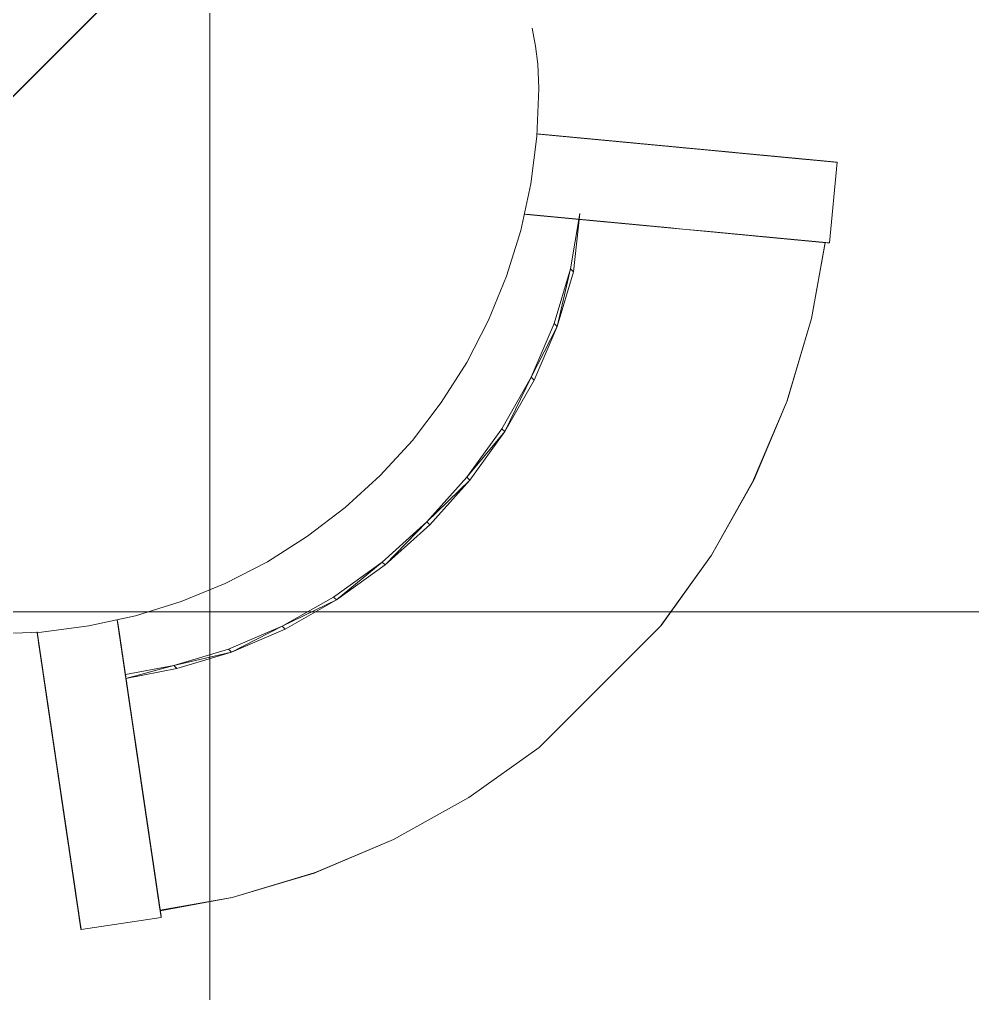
# Model space of a CAD drawing. Extents: x -566 to 72611, y -487 to 32334.
# Drawn here: x 90.39 to 103.63, y 24.84 to 38.37 of the extents above; entities that cross this region are included whole.
import ezdxf

# ---------------------------------------------------------------- set-up
doc = ezdxf.new("R2010")
doc.units = 0
doc.header["$LTSCALE"] = 0.5
doc.header["$MEASUREMENT"] = 0
doc.layers.add('floor', color=7, linetype='CONTINUOUS', lineweight=5, true_color=0xcfcfcf)
doc.layers.add('layout', color=7, linetype='CONTINUOUS', lineweight=5, true_color=0xcfcfcf)

msp = doc.modelspace()

# ---------------------------------------------------------------- hatches: boundary and pattern name
at = {"layer": 'floor'}
h = msp.add_hatch(dxfattribs=at)
h.set_pattern_fill('ANSI37', color=256, scale=100, angle=45)
h.set_pattern_definition([(90, (243.028, 267.632), (-12.5, 9e-16), []), (180, (243.028, 267.632), (-9e-16, -12.5), [])])
h.paths.add_polyline_path([(253.46925, 349.5), (154.11744, 349.5), (154.11744, 348.5), (101.14781, 348.5), (101.14781, 349.5), (0, 349.5), (0, 344.5), (36, 344.5, -0.33835703), (0, 308.66941), (0, 308.5), (0, 173.75), (253.46925, 173.75)])
h.paths.add_polyline_path([(36, 344.5), (0, 344.5), (0, 308.66941, 0.33835703)], flags=17)
h.paths.add_polyline_path([(253.46925, 173.75), (0, 173.75), (0, 173.74997), (0, 169.75), (253.46925, 169.75)])
h.paths.add_polyline_path([(253.46925, 169.75), (0, 169.75), (0, 149.21137), (36, 149.21137, -0.33835703), (0, 113.38078), (0, 113.21137), (0, 29.94998), (0, -5), (253.46925, -5)])
h.paths.add_polyline_path([(36, 149.21137), (0, 149.21137), (0, 113.38078, 0.33835703)], flags=17)
h.paths.add_polyline_path([(575.25, 169.75), (510, 169.75), (474.75, 169.75), (327.5, 169.75), (285.46925, 169.75), (285.46925, 165.75), (253.46925, 165.75), (253.46925, -5), (263.99725, -5), (263.99725, 95.99051), (287, 95.99051), (287, 97.5), (292, 97.5), (292, -5), (341.25, -5), (341.25, 13.02988), (341.25012, 15.02988), (346.24839, 15.02988, 0.36108524), (374.08728, 41.24999), (346.25012, 41.24999), (346.25012, 42.99999), (341.25, 42.99999), (341.25, 44.99999), (341.25, 97.5), (357.75, 97.5), (405.75, 97.5), (575.25, 97.5)])

# ---------------------------------------------------------------- linework, layer by layer
at = {"layer": 'layout'}
for points in [[(79.79536, 26.80007, -0.01238), (100.60091, 47.60817), (79.79417, 26.80143)], [(100.60091, 47.60817), (79.79536, 26.80007, -0.01238), (100.60219, 47.60689, -0.01238)], [(97.55768, 38.00271, -9.66339), (97.51299, 38.25012, -10.79021), (97.51299, 38.25012, -9.66339)], [(97.51299, 38.25012, -10.79021), (97.55768, 38.00271, -9.66339), (97.55768, 38.00271, -10.79021)], [(97.59079, 37.75373, -9.66339), (97.55768, 38.00271, -10.79021), (97.55768, 38.00271, -9.66339)], [(97.55768, 38.00271, -10.79021), (97.59079, 37.75373, -9.66339), (97.59079, 37.75373, -10.79021)], [(97.60663, 37.41308, -9.66339), (97.59079, 37.75373, -10.79021), (97.59079, 37.75373, -9.66339)], [(97.59079, 37.75373, -10.79021), (97.60663, 37.41308, -9.66339), (97.60663, 37.41308, -10.79021)], [(97.60663, 37.41308, -9.66339), (97.57998, 36.74769, -10.79021), (97.60663, 37.41308, -10.79021)], [(97.57998, 36.74769, -10.79021), (97.60663, 37.41308, -9.66339), (97.57998, 36.74769, -9.66339)], [(97.57998, 36.74769, -9.66339), (97.4958, 36.08829, -10.79021), (97.57998, 36.74769, -10.79021)], [(97.4958, 36.08829, -10.79021), (97.57998, 36.74769, -9.66339), (97.4958, 36.08829, -9.66339)], [(98.75518, 36.67216, -17.26921), (97.65902, 36.77581, -17.39893), (97.5882, 36.7825, -16.83677)], [(98.75518, 36.67216, -17.26921), (97.5882, 36.7825, -16.83677), (98.68597, 36.67874, -16.72005)], [(98.69495, 36.67788, -10.16241), (97.60194, 36.78122, -10.00816), (99.37379, 36.6137, -6.5463)], [(99.37379, 36.6137, -6.5463), (97.60194, 36.78122, -10.00816), (98.28941, 36.71618, -6.34628)], [(98.83168, 36.66493, -17.81751), (97.73729, 36.76845, -17.96023), (97.65902, 36.77581, -17.39893)], [(98.83168, 36.66493, -17.81751), (97.65902, 36.77581, -17.39893), (98.75518, 36.67216, -17.26921)], [(98.91545, 36.65703, -18.36487), (97.82307, 36.76031, -18.52055), (97.73729, 36.76845, -17.96023)], [(98.91545, 36.65703, -18.36487), (97.73729, 36.76845, -17.96023), (98.83168, 36.66493, -17.81751)], [(99.00647, 36.64845, -18.91119), (97.91629, 36.75151, -19.0798), (97.82307, 36.76031, -18.52055)], [(99.00647, 36.64845, -18.91119), (97.82307, 36.76031, -18.52055), (98.91545, 36.65703, -18.36487)], [(99.10485, 36.6391, -19.45638), (98.01691, 36.74199, -19.63791), (97.91629, 36.75151, -19.0798)], [(99.10485, 36.6391, -19.45638), (97.91629, 36.75151, -19.0798), (99.00647, 36.64845, -18.91119)], [(99.21037, 36.62913, -20.00036), (98.12496, 36.73179, -20.19477), (98.01691, 36.74199, -19.63791)], [(99.21037, 36.62913, -20.00036), (98.01691, 36.74199, -19.63791), (99.10485, 36.6391, -19.45638)], [(99.32351, 36.61849, -20.54501), (98.24006, 36.72087, -20.7485), (98.12496, 36.73179, -20.19477)], [(99.32351, 36.61849, -20.54501), (98.12496, 36.73179, -20.19477), (99.21037, 36.62913, -20.00036)], [(99.43581, 36.60788, -21.07089), (98.35268, 36.71023, -21.27591), (98.24006, 36.72087, -20.7485)], [(99.43581, 36.60788, -21.07089), (98.24006, 36.72087, -20.7485), (99.32351, 36.61849, -20.54501)], [(99.37379, 36.6137, -6.5463), (98.28941, 36.71618, -6.34628), (100.07617, 36.54735, -3.44113)], [(100.07617, 36.54735, -3.44113), (98.28941, 36.71618, -6.34628), (98.99587, 36.64942, -3.22326)], [(99.54731, 36.59733, -21.59896), (98.46371, 36.69972, -21.80174), (98.35268, 36.71023, -21.27591)], [(99.54731, 36.59733, -21.59896), (98.35268, 36.71023, -21.27591), (99.43581, 36.60788, -21.07089)], [(99.65755, 36.5869, -22.12726), (98.57348, 36.68934, -22.3278), (98.46371, 36.69972, -21.80174)], [(99.65755, 36.5869, -22.12726), (98.46371, 36.69972, -21.80174), (99.54731, 36.59733, -21.59896)], [(99.76666, 36.57654, -22.65578), (98.68202, 36.67911, -22.85408), (98.57348, 36.68934, -22.3278)], [(99.76666, 36.57654, -22.65578), (98.57348, 36.68934, -22.3278), (99.65755, 36.5869, -22.12726)], [(99.8744, 36.56638, -23.18453), (98.7894, 36.66893, -23.38058), (98.68202, 36.67911, -22.85408)], [(99.8744, 36.56638, -23.18453), (98.68202, 36.67911, -22.85408), (99.76666, 36.57654, -22.65578)], [(99.98103, 36.5563, -23.7135), (98.89555, 36.65889, -23.90731), (98.7894, 36.66893, -23.38058)], [(99.98103, 36.5563, -23.7135), (98.7894, 36.66893, -23.38058), (99.8744, 36.56638, -23.18453)], [(100.08638, 36.54633, -24.24269), (99.00045, 36.64899, -24.43426), (98.89555, 36.65889, -23.90731)], [(100.08638, 36.54633, -24.24269), (98.89555, 36.65889, -23.90731), (99.98103, 36.5563, -23.7135)], [(100.07617, 36.54735, -3.44113), (98.99587, 36.64942, -3.22326), (100.31667, 36.52458, -2.37809)], [(100.31667, 36.52458, -2.37809), (98.99587, 36.64942, -3.22326), (99.23654, 36.62665, -2.1594)], [(100.19047, 36.53649, -24.77209), (99.10409, 36.63921, -24.96142), (99.00045, 36.64899, -24.43426)], [(100.19047, 36.53649, -24.77209), (99.00045, 36.64899, -24.43426), (100.08638, 36.54633, -24.24269)], [(100.29334, 36.5268, -25.30172), (99.20659, 36.6295, -25.48879), (99.10409, 36.63921, -24.96142)], [(100.29334, 36.5268, -25.30172), (99.10409, 36.63921, -24.96142), (100.19047, 36.53649, -24.77209)], [(100.39505, 36.51716, -25.83155), (99.30784, 36.61992, -26.01637), (99.20659, 36.6295, -25.48879)], [(100.39505, 36.51716, -25.83155), (99.20659, 36.6295, -25.48879), (100.29334, 36.5268, -25.30172)], [(100.31667, 36.52458, -2.37809), (99.23654, 36.62665, -2.1594), (100.36192, 36.52029, -2.17971)], [(100.36192, 36.52029, -2.17971), (99.23654, 36.62665, -2.1594), (100.40769, 36.51599, -1.9819)], [(100.40769, 36.51599, -1.9819), (99.23654, 36.62665, -2.1594), (99.28231, 36.62236, -1.95861)], [(100.40769, 36.51599, -1.9819), (99.28231, 36.62236, -1.95861), (100.45417, 36.51155, -1.78421)], [(100.45417, 36.51155, -1.78421), (99.28231, 36.62236, -1.95861), (99.32884, 36.61796, -1.75757)], [(100.4955, 36.50764, -26.36159), (99.40784, 36.61047, -26.54417), (99.30784, 36.61992, -26.01637)], [(100.4955, 36.50764, -26.36159), (99.30784, 36.61992, -26.01637), (100.39505, 36.51716, -25.83155)], [(100.45417, 36.51155, -1.78421), (99.32884, 36.61796, -1.75757), (100.50124, 36.50717, -1.58666)], [(100.50124, 36.50717, -1.58666), (99.32884, 36.61796, -1.75757), (99.37601, 36.61351, -1.55666)], [(100.50124, 36.50717, -1.58666), (99.37601, 36.61351, -1.55666), (100.54901, 36.50264, -1.38927)], [(100.54901, 36.50264, -1.38927), (99.37601, 36.61351, -1.55666), (99.42394, 36.60896, -1.3559)], [(99.40784, 36.61047, -26.54417), (100.59457, 36.4983, -26.89125), (99.50674, 36.60112, -27.0727)], [(100.59457, 36.4983, -26.89125), (99.40784, 36.61047, -26.54417), (100.4955, 36.50764, -26.36159)], [(100.54901, 36.50264, -1.38927), (99.42394, 36.60896, -1.3559), (100.59744, 36.49806, -1.19201)], [(100.59744, 36.49806, -1.19201), (99.42394, 36.60896, -1.3559), (99.47251, 36.60436, -1.15529)], [(100.59744, 36.49806, -1.19201), (99.47251, 36.60436, -1.15529), (100.64662, 36.49338, -0.9949)], [(100.64662, 36.49338, -0.9949), (99.47251, 36.60436, -1.15529), (99.52174, 36.59972, -0.95482)], [(100.64662, 36.49338, -0.9949), (99.52174, 36.59972, -0.95482), (100.69633, 36.48872, -0.79794)], [(100.69633, 36.48872, -0.79794), (99.52174, 36.59972, -0.95482), (99.57158, 36.59502, -0.75449)], [(100.69633, 36.48872, -0.79794), (99.57158, 36.59502, -0.75449), (100.74676, 36.48391, -0.60112)], [(100.74676, 36.48391, -0.60112), (99.57158, 36.59502, -0.75449), (99.62219, 36.5902, -0.55432)], [(100.74676, 36.48391, -0.60112), (99.62219, 36.5902, -0.55432), (100.79786, 36.47907, -0.40446)], [(100.79786, 36.47907, -0.40446), (99.62219, 36.5902, -0.55432), (99.67344, 36.58535, -0.35429)], [(100.79786, 36.47907, -0.40446), (99.67344, 36.58535, -0.35429), (100.84959, 36.47417, -0.20795)], [(100.84959, 36.47417, -0.20795), (99.67344, 36.58535, -0.35429), (99.72536, 36.58047, -0.15443)], [(100.84959, 36.47417, -0.20795), (99.72536, 36.58047, -0.15443), (100.90166, 36.46927, -0.01277)], [(100.90166, 36.46927, -0.01277), (99.72536, 36.58047, -0.15443), (99.7779, 36.57553, 0.04528)], [(100.90166, 36.46927, -0.01277), (99.7779, 36.57553, 0.04528), (100.9648, 36.46336, 0.21662)], [(100.9648, 36.46336, 0.21662), (99.7779, 36.57553, 0.04528), (99.83148, 36.57042, 0.24591)], [(100.9648, 36.46336, 0.21662), (99.83148, 36.57042, 0.24591), (101.03057, 36.45715, 0.44412)], [(101.03057, 36.45715, 0.44412), (99.83148, 36.57042, 0.24591), (99.89732, 36.56427, 0.48523)], [(101.03057, 36.45715, 0.44412), (99.89732, 36.56427, 0.48523), (101.09928, 36.45059, 0.67086)], [(101.09928, 36.45059, 0.67086), (99.89732, 36.56427, 0.48523), (99.96666, 36.55764, 0.72486)], [(101.09928, 36.45059, 0.67086), (99.96666, 36.55764, 0.72486), (101.17088, 36.44381, 0.89679)], [(101.17088, 36.44381, 0.89679), (99.96666, 36.55764, 0.72486), (100.03895, 36.55087, 0.96368)], [(101.17088, 36.44381, 0.89679), (100.03895, 36.55087, 0.96368), (101.24522, 36.43684, 1.12189)], [(101.24522, 36.43684, 1.12189), (100.03895, 36.55087, 0.96368), (100.1053, 36.54454, 1.11002)], [(101.24522, 36.43684, 1.12189), (100.1053, 36.54454, 1.11002), (100.17425, 36.53805, 1.25525)], [(101.24522, 36.43684, 1.12189), (100.17425, 36.53805, 1.25525), (101.3226, 36.42946, 1.34614)], [(101.3226, 36.42946, 1.34614), (100.17425, 36.53805, 1.25525), (100.24587, 36.53129, 1.39933)], [(101.3226, 36.42946, 1.34614), (100.24587, 36.53129, 1.39933), (101.40275, 36.42191, 1.56949)], [(101.40275, 36.42191, 1.56949), (100.24587, 36.53129, 1.39933), (100.32012, 36.52424, 1.54223)], [(101.40275, 36.42191, 1.56949), (100.32012, 36.52424, 1.54223), (100.39697, 36.51701, 1.68389)], [(101.40275, 36.42191, 1.56949), (100.39697, 36.51701, 1.68389), (101.48574, 36.4141, 1.7919)], [(101.48574, 36.4141, 1.7919), (100.39697, 36.51701, 1.68389), (100.47642, 36.50945, 1.82428)], [(101.48574, 36.4141, 1.7919), (100.47642, 36.50945, 1.82428), (101.57156, 36.406, 2.01335)], [(101.57156, 36.406, 2.01335), (100.47642, 36.50945, 1.82428), (100.55833, 36.50177, 1.96335)], [(101.57156, 36.406, 2.01335), (100.55833, 36.50177, 1.96335), (100.64286, 36.49377, 2.10107)], [(101.57156, 36.406, 2.01335), (100.64286, 36.49377, 2.10107), (101.6603, 36.39755, 2.23382)], [(101.6603, 36.39755, 2.23382), (100.64286, 36.49377, 2.10107), (100.72991, 36.48552, 2.23738)], [(101.6603, 36.39755, 2.23382), (100.72991, 36.48552, 2.23738), (101.75177, 36.38889, 2.45325)], [(101.75177, 36.38889, 2.45325), (100.72991, 36.48552, 2.23738), (100.81938, 36.47711, 2.37226)], [(101.75177, 36.38889, 2.45325), (100.81938, 36.47711, 2.37226), (100.91133, 36.46841, 2.50566)], [(101.75177, 36.38889, 2.45325), (100.91133, 36.46841, 2.50566), (101.75052, 36.38902, 2.49335)], [(101.75052, 36.38902, 2.49335), (100.91133, 36.46841, 2.50566), (101.74472, 36.3896, 2.5331)], [(101.74472, 36.3896, 2.5331), (100.91133, 36.46841, 2.50566), (101.00576, 36.45943, 2.63755)], [(101.74472, 36.3896, 2.5331), (101.00576, 36.45943, 2.63755), (101.73444, 36.39055, 2.57203)], [(101.73444, 36.39055, 2.57203), (101.00576, 36.45943, 2.63755), (101.71977, 36.39193, 2.60967)], [(101.71977, 36.39193, 2.60967), (101.00576, 36.45943, 2.63755), (101.70087, 36.39375, 2.64563)], [(101.70087, 36.39375, 2.64563), (101.00576, 36.45943, 2.63755), (101.03277, 36.45693, 2.67109)], [(101.70087, 36.39375, 2.64563), (101.03277, 36.45693, 2.67109), (101.67799, 36.39591, 2.67944)], [(101.67799, 36.39591, 2.67944), (101.03277, 36.45693, 2.67109), (101.06318, 36.45402, 2.702)], [(101.67799, 36.39591, 2.67944), (101.06318, 36.45402, 2.702), (101.65147, 36.39839, 2.71074)], [(101.65147, 36.39839, 2.71074), (101.06318, 36.45402, 2.702), (101.09661, 36.45085, 2.72999)], [(101.65147, 36.39839, 2.71074), (101.09661, 36.45085, 2.72999), (101.6215, 36.40121, 2.73916)], [(101.6215, 36.40121, 2.73916), (101.09661, 36.45085, 2.72999), (101.13273, 36.44744, 2.7548)], [(101.6215, 36.40121, 2.73916), (101.13273, 36.44744, 2.7548), (101.5884, 36.40436, 2.76437)], [(101.5884, 36.40436, 2.76437), (101.13273, 36.44744, 2.7548), (101.17123, 36.44381, 2.7762)], [(101.5884, 36.40436, 2.76437), (101.17123, 36.44381, 2.7762), (101.55262, 36.40777, 2.78607)], [(101.55262, 36.40777, 2.78607), (101.17123, 36.44381, 2.7762), (101.21173, 36.43995, 2.79398)], [(101.55262, 36.40777, 2.78607), (101.21173, 36.43995, 2.79398), (101.53005, 36.40989, 2.79675)], [(101.53005, 36.40989, 2.79675), (101.21173, 36.43995, 2.79398), (101.25385, 36.43598, 2.80798)], [(101.53005, 36.40989, 2.79675), (101.25385, 36.43598, 2.80798), (101.47482, 36.41509, 2.818)], [(101.47482, 36.41509, 2.818), (101.25385, 36.43598, 2.80798), (101.29723, 36.43188, 2.81808)], [(101.47482, 36.41509, 2.818), (101.29723, 36.43188, 2.81808), (101.43065, 36.41925, 2.82413)], [(101.43065, 36.41925, 2.82413), (101.29723, 36.43188, 2.81808), (101.3414, 36.42771, 2.82416)], [(101.43065, 36.41925, 2.82413), (101.3414, 36.42771, 2.82416), (101.38603, 36.42348, 2.82619)], [(101.47482, 36.41509, 2.818), (101.51462, 36.41138, 2.80402), (101.53005, 36.40989, 2.79675)], [(101.64448, 35.26721, 2.49335), (101.75177, 36.38889, 2.45325), (101.75052, 36.38902, 2.49335)], [(101.75177, 36.38889, 2.45325), (101.64448, 35.26721, 2.49335), (101.64573, 35.26708, 2.45325)], [(97.4958, 36.08829, -9.66339), (97.35488, 35.43967, -10.79021), (97.4958, 36.08829, -10.79021)], [(97.35488, 35.43967, -10.79021), (97.4958, 36.08829, -9.66339), (97.35488, 35.43967, -9.66339)], [(97.41038, 35.66746, -10.70647), (98.50894, 35.56362, -10.81648), (98.53466, 35.5612, -10.59401)], [(97.41038, 35.66746, -10.70647), (98.53466, 35.5612, -10.59401), (97.43686, 35.66493, -10.4775)], [(97.48216, 35.66068, -16.83677), (98.57993, 35.55693, -16.72005), (97.41876, 35.66668, -16.2738)], [(97.41876, 35.66668, -16.2738), (98.57993, 35.55693, -16.72005), (98.51807, 35.56273, -16.1701)], [(97.43686, 35.66493, -10.4775), (98.53466, 35.5612, -10.59401), (98.56191, 35.55859, -10.37168)], [(97.43686, 35.66493, -10.4775), (98.56191, 35.55859, -10.37168), (97.46483, 35.66234, -10.2487)], [(97.46483, 35.66234, -10.2487), (98.56191, 35.55859, -10.37168), (98.58889, 35.55604, -10.16241)], [(97.46483, 35.66234, -10.2487), (98.58889, 35.55604, -10.16241), (97.4959, 35.65941, -10.00816)], [(97.55298, 35.65399, -17.39893), (98.64914, 35.55035, -17.26921), (97.48216, 35.66068, -16.83677)], [(97.48216, 35.66068, -16.83677), (98.64914, 35.55035, -17.26921), (98.57993, 35.55693, -16.72005)], [(97.4959, 35.65941, -10.00816), (98.58889, 35.55604, -10.16241), (99.26775, 35.49189, -6.5463)], [(97.4959, 35.65941, -10.00816), (99.26775, 35.49189, -6.5463), (98.18337, 35.59437, -6.34628)], [(97.63123, 35.64661, -17.96023), (98.72564, 35.54312, -17.81751), (97.55298, 35.65399, -17.39893)], [(97.55298, 35.65399, -17.39893), (98.72564, 35.54312, -17.81751), (98.64914, 35.55035, -17.26921)], [(97.71702, 35.6385, -18.52055), (98.80941, 35.53522, -18.36487), (97.63123, 35.64661, -17.96023)], [(97.63123, 35.64661, -17.96023), (98.80941, 35.53522, -18.36487), (98.72564, 35.54312, -17.81751)], [(97.81023, 35.62967, -19.0798), (98.90043, 35.52663, -18.91118), (97.71702, 35.6385, -18.52055)], [(97.71702, 35.6385, -18.52055), (98.90043, 35.52663, -18.91118), (98.80941, 35.53522, -18.36487)], [(97.91087, 35.62018, -19.6379), (98.99881, 35.51729, -19.45638), (97.81023, 35.62967, -19.0798)], [(97.81023, 35.62967, -19.0798), (98.99881, 35.51729, -19.45638), (98.90043, 35.52663, -18.91118)], [(98.01892, 35.60997, -20.19478), (99.10433, 35.50732, -20.00036), (97.91087, 35.62018, -19.6379)], [(97.91087, 35.62018, -19.6379), (99.10433, 35.50732, -20.00036), (98.99881, 35.51729, -19.45638)], [(98.13402, 35.59905, -20.7485), (99.21747, 35.49668, -20.54501), (98.01892, 35.60997, -20.19478)], [(98.01892, 35.60997, -20.19478), (99.21747, 35.49668, -20.54501), (99.10433, 35.50732, -20.00036)], [(98.08575, 34.86732, -6.81451), (98.17612, 35.67464, -7.675), (98.04509, 34.90798, -7.70406)], [(98.24664, 35.58841, -21.27591), (99.32977, 35.48606, -21.07088), (98.13402, 35.59905, -20.7485)], [(98.13402, 35.59905, -20.7485), (99.32977, 35.48606, -21.07088), (99.21747, 35.49668, -20.54501)], [(99.1305, 35.50484, -2.1594), (98.18337, 35.59437, -6.34628), (98.88983, 35.5276, -3.22326)], [(98.35767, 35.5779, -21.80174), (99.44127, 35.47551, -21.59896), (98.24664, 35.58841, -21.27591)], [(98.24664, 35.58841, -21.27591), (99.44127, 35.47551, -21.59896), (99.32977, 35.48606, -21.07088)], [(98.46744, 35.56752, -22.3278), (99.55151, 35.46509, -22.12726), (98.35767, 35.5779, -21.80174)], [(98.35767, 35.5779, -21.80174), (99.55151, 35.46509, -22.12726), (99.44127, 35.47551, -21.59896)], [(98.57598, 35.55729, -22.85408), (99.66062, 35.45473, -22.65578), (98.46744, 35.56752, -22.3278)], [(98.46744, 35.56752, -22.3278), (99.66062, 35.45473, -22.65578), (99.55151, 35.46509, -22.12726)], [(97.35488, 35.43967, -9.66339), (97.15812, 34.80684, -10.79021), (97.35488, 35.43967, -10.79021)], [(97.15812, 34.80684, -10.79021), (97.35488, 35.43967, -9.66339), (97.15812, 34.80684, -9.66339)], [(99.66062, 35.45473, -22.65578), (100.99324, 35.32877, 0.67086), (101.06482, 35.32197, 0.89679)], [(99.66062, 35.45473, -22.65578), (101.06482, 35.32197, 0.89679), (99.93291, 35.42905, 0.96368)], [(99.93291, 35.42905, 0.96368), (101.06482, 35.32197, 0.89679), (101.13918, 35.31503, 1.12189)], [(99.93291, 35.42905, 0.96368), (101.13918, 35.31503, 1.12189), (99.99926, 35.42273, 1.11002)], [(99.99926, 35.42273, 1.11002), (101.13918, 35.31503, 1.12189), (100.06821, 35.41623, 1.25525)], [(100.06821, 35.41623, 1.25525), (101.13918, 35.31503, 1.12189), (101.21656, 35.30765, 1.34614)], [(100.06821, 35.41623, 1.25525), (101.21656, 35.30765, 1.34614), (100.13983, 35.40948, 1.39933)], [(100.13983, 35.40948, 1.39933), (101.21656, 35.30765, 1.34614), (101.29671, 35.30009, 1.56949)], [(100.13983, 35.40948, 1.39933), (101.29671, 35.30009, 1.56949), (100.21408, 35.40242, 1.54223)], [(100.21408, 35.40242, 1.54223), (101.29671, 35.30009, 1.56949), (100.29093, 35.39519, 1.68389)], [(100.29093, 35.39519, 1.68389), (101.29671, 35.30009, 1.56949), (101.3797, 35.29228, 1.7919)], [(100.29093, 35.39519, 1.68389), (101.3797, 35.29228, 1.7919), (100.37038, 35.38764, 1.82427)], [(100.37038, 35.38764, 1.82427), (101.3797, 35.29228, 1.7919), (101.46552, 35.28419, 2.01335)], [(100.37038, 35.38764, 1.82427), (101.46552, 35.28419, 2.01335), (100.45229, 35.37996, 1.96335)], [(100.45229, 35.37996, 1.96335), (101.46552, 35.28419, 2.01335), (100.53682, 35.37195, 2.10107)], [(100.53682, 35.37195, 2.10107), (101.46552, 35.28419, 2.01335), (101.55426, 35.27573, 2.23382)], [(100.53682, 35.37195, 2.10107), (101.55426, 35.27573, 2.23382), (100.62387, 35.36371, 2.23738)], [(100.62387, 35.36371, 2.23738), (101.55426, 35.27573, 2.23382), (101.64573, 35.26708, 2.45325)], [(100.62387, 35.36371, 2.23738), (101.64573, 35.26708, 2.45325), (100.71332, 35.35527, 2.37226)], [(100.71332, 35.35527, 2.37226), (101.64573, 35.26708, 2.45325), (100.80529, 35.3466, 2.50566)], [(100.80529, 35.3466, 2.50566), (101.64573, 35.26708, 2.45325), (101.64448, 35.26721, 2.49335)], [(100.80529, 35.3466, 2.50566), (101.64448, 35.26721, 2.49335), (101.63865, 35.26777, 2.5331)], [(100.80529, 35.3466, 2.50566), (101.63865, 35.26777, 2.5331), (100.89972, 35.33762, 2.63754)], [(100.89972, 35.33762, 2.63754), (101.63865, 35.26777, 2.5331), (101.6284, 35.26874, 2.57203)], [(100.89972, 35.33762, 2.63754), (101.6284, 35.26874, 2.57203), (101.61373, 35.27012, 2.60967)], [(100.89972, 35.33762, 2.63754), (101.61373, 35.27012, 2.60967), (101.59483, 35.27193, 2.64563)], [(100.89972, 35.33762, 2.63754), (101.59483, 35.27193, 2.64563), (100.92673, 35.33512, 2.67108)], [(100.92673, 35.33512, 2.67108), (101.59483, 35.27193, 2.64563), (101.57195, 35.27409, 2.67944)], [(100.92673, 35.33512, 2.67108), (101.57195, 35.27409, 2.67944), (100.95714, 35.3322, 2.702)], [(100.95714, 35.3322, 2.702), (101.57195, 35.27409, 2.67944), (101.54543, 35.27657, 2.71074)], [(100.95714, 35.3322, 2.702), (101.54543, 35.27657, 2.71074), (100.99057, 35.32903, 2.72999)], [(100.99057, 35.32903, 2.72999), (101.54543, 35.27657, 2.71074), (101.51546, 35.2794, 2.73916)], [(100.99057, 35.32903, 2.72999), (101.51546, 35.2794, 2.73916), (101.02669, 35.32562, 2.7548)], [(101.02669, 35.32562, 2.7548), (101.51546, 35.2794, 2.73916), (101.48236, 35.28255, 2.76437)], [(101.02669, 35.32562, 2.7548), (101.48236, 35.28255, 2.76437), (101.06517, 35.32197, 2.7762)], [(101.06517, 35.32197, 2.7762), (101.48236, 35.28255, 2.76437), (101.44658, 35.28596, 2.78607)], [(101.06517, 35.32197, 2.7762), (101.44658, 35.28596, 2.78607), (101.10569, 35.31813, 2.79398)], [(101.10569, 35.31813, 2.79398), (101.44658, 35.28596, 2.78607), (101.42401, 35.28807, 2.79675)], [(101.10569, 35.31813, 2.79398), (101.42401, 35.28807, 2.79675), (101.14781, 35.31416, 2.80798)], [(101.14781, 35.31416, 2.80798), (101.42401, 35.28807, 2.79675), (101.36878, 35.29327, 2.818)], [(101.14781, 35.31416, 2.80798), (101.36878, 35.29327, 2.818), (101.19119, 35.31006, 2.81808)], [(101.23536, 35.3059, 2.82416), (101.32461, 35.29744, 2.82413), (101.19119, 35.31006, 2.81808)], [(101.32461, 35.29744, 2.82413), (101.36878, 35.29327, 2.818), (101.19119, 35.31006, 2.81808)], [(101.23536, 35.3059, 2.82416), (101.32461, 35.29744, 2.82413), (101.27999, 35.30167, 2.82619)], [(101.58334, 35.27085, 2.48068), (101.39679, 34.21626, 2.35995), (101.58576, 35.27275, 2.44058)], [(97.15812, 34.80684, -9.66339), (96.90707, 34.19446, -10.79021), (97.15812, 34.80684, -10.79021)], [(96.90707, 34.19446, -10.79021), (97.15812, 34.80684, -9.66339), (96.90707, 34.19446, -9.66339)], [(97.8588, 34.10538, -6.83897), (98.04509, 34.90798, -7.70406), (97.81815, 34.14604, -7.72852)], [(98.04509, 34.90798, -7.70406), (97.8588, 34.10538, -6.83897), (98.08575, 34.86732, -6.81451)], [(96.90707, 34.19446, -9.66339), (96.60365, 33.60705, -10.79021), (96.90707, 34.19446, -10.79021)], [(96.60365, 33.60705, -10.79021), (96.90707, 34.19446, -9.66339), (96.60365, 33.60705, -9.66339)], [(97.49908, 33.40143, -7.74798), (97.8588, 34.10538, -6.83897), (97.81815, 34.14604, -7.72852)], [(101.05617, 33.07634, 2.26543), (101.39679, 34.21626, 2.35995), (101.0575, 33.07405, 2.30566)], [(97.8588, 34.10538, -6.83897), (97.49908, 33.40143, -7.74798), (97.53973, 33.36077, -6.85843)], [(96.60365, 33.60705, -9.66339), (96.25001, 33.04919, -10.79021), (96.60365, 33.60705, -10.79021)], [(96.25001, 33.04919, -10.79021), (96.60365, 33.60705, -9.66339), (96.25001, 33.04919, -9.66339)], [(97.13378, 32.64581, -6.87256), (97.49908, 33.40143, -7.74798), (97.09313, 32.68646, -7.76212)], [(97.49908, 33.40143, -7.74798), (97.13378, 32.64581, -6.87256), (97.53973, 33.36077, -6.85843)], [(96.25001, 33.04919, -9.66339), (95.84891, 32.52484, -10.79021), (96.25001, 33.04919, -10.79021)], [(95.84891, 32.52484, -10.79021), (96.25001, 33.04919, -9.66339), (95.84891, 32.52484, -9.66339)], [(100.59196, 31.97338, 2.26123), (101.05524, 33.07299, 2.3458), (100.58986, 31.97284, 2.30139)], [(100.59053, 31.97558, 2.221), (101.0575, 33.07405, 2.30566), (100.59196, 31.97338, 2.26123)], [(101.05524, 33.07299, 2.3458), (100.59196, 31.97338, 2.26123), (101.0575, 33.07405, 2.30566)], [(96.60708, 32.01294, -7.77069), (97.13378, 32.64581, -6.87256), (97.09313, 32.68646, -7.76212)], [(97.13378, 32.64581, -6.87256), (96.60708, 32.01294, -7.77069), (96.64773, 31.97228, -6.88113)], [(95.84891, 32.52484, -9.66339), (95.40324, 32.03807, -10.79021), (95.84891, 32.52484, -10.79021)], [(95.40324, 32.03807, -10.79021), (95.84891, 32.52484, -9.66339), (95.40324, 32.03807, -9.66339)], [(95.40324, 32.03807, -9.66339), (94.9165, 31.59242, -10.79021), (95.40324, 32.03807, -10.79021)], [(94.9165, 31.59242, -10.79021), (95.40324, 32.03807, -9.66339), (94.9165, 31.59242, -9.66339)], [(96.60708, 32.01294, -7.77069), (96.64773, 31.97228, -6.88113), (96.04895, 31.39197, -7.77356)], [(96.64773, 31.97228, -6.88113), (96.04895, 31.39197, -7.77356), (96.0897, 31.35123, -6.88401)], [(100.58986, 31.97284, 2.30139), (100.00619, 30.92841, 2.22723), (100.59196, 31.97338, 2.26123)], [(94.9165, 31.59242, -9.66339), (94.39215, 31.19133, -10.79021), (94.9165, 31.59242, -10.79021)], [(94.39215, 31.19133, -10.79021), (94.9165, 31.59242, -9.66339), (94.39215, 31.19133, -9.66339)], [(95.46862, 30.79317, -6.88113), (96.04895, 31.39197, -7.77356), (95.42797, 30.83383, -7.77069)], [(96.04895, 31.39197, -7.77356), (95.46862, 30.79317, -6.88113), (96.0897, 31.35123, -6.88401)], [(94.39215, 31.19133, -9.66339), (93.83428, 30.83769, -10.79021), (94.39215, 31.19133, -10.79021)], [(93.83428, 30.83769, -10.79021), (94.39215, 31.19133, -9.66339), (93.83428, 30.83769, -9.66339)], [(99.30633, 29.95458, 2.16389), (100.00619, 30.92841, 2.22723), (99.30782, 29.95262, 2.20412)], [(93.83428, 30.83769, -9.66339), (93.24687, 30.53426, -10.79021), (93.83428, 30.83769, -10.79021)], [(93.24687, 30.53426, -10.79021), (93.83428, 30.83769, -9.66339), (93.24687, 30.53426, -9.66339)], [(94.7951, 30.30712, -6.87256), (95.42797, 30.83383, -7.77069), (94.75444, 30.34778, -7.76212)], [(95.42797, 30.83383, -7.77069), (94.7951, 30.30712, -6.87256), (95.46862, 30.79317, -6.88113)], [(93.24687, 30.53426, -9.66339), (92.6345, 30.28321, -10.79021), (93.24687, 30.53426, -10.79021)], [(92.6345, 30.28321, -10.79021), (93.24687, 30.53426, -9.66339), (92.6345, 30.28321, -9.66339)], [(94.03948, 29.94183, -7.74798), (94.7951, 30.30712, -6.87256), (94.75444, 30.34778, -7.76212)], [(92.6345, 30.28321, -9.66339), (92.00167, 30.08645, -10.79021), (92.6345, 30.28321, -10.79021)], [(92.00167, 30.08645, -10.79021), (92.6345, 30.28321, -9.66339), (92.00167, 30.08645, -9.66339)], [(94.7951, 30.30712, -6.87256), (94.03948, 29.94183, -7.74798), (94.08013, 29.90117, -6.85843)], [(92.00167, 30.08645, -9.66339), (91.35304, 29.94554, -10.79021), (92.00167, 30.08645, -10.79021)], [(91.35304, 29.94554, -10.79021), (92.00167, 30.08645, -9.66339), (91.35304, 29.94554, -9.66339)], [(91.35304, 29.94554, -9.66339), (90.69367, 29.86138, -10.79021), (91.35304, 29.94554, -10.79021)], [(90.69367, 29.86138, -10.79021), (91.35304, 29.94554, -9.66339), (90.69367, 29.86138, -9.66339)], [(91.91889, 28.86982, -17.34996), (91.75804, 29.95901, -17.47968), (91.74764, 30.0294, -16.91752)], [(91.91889, 28.86982, -17.34996), (91.74764, 30.0294, -16.91752), (91.90871, 28.93853, -16.8008)], [(91.91004, 28.92968, -10.24316), (91.74967, 30.01572, -10.08892), (92.0097, 28.25507, -6.62705)], [(92.0097, 28.25507, -6.62705), (91.74967, 30.01572, -10.08892), (91.85053, 29.33265, -6.42702)], [(91.93007, 28.79382, -17.89826), (91.76952, 29.88124, -18.04098), (91.75804, 29.95901, -17.47968)], [(91.93007, 28.79382, -17.89826), (91.75804, 29.95901, -17.47968), (91.91889, 28.86982, -17.34996)], [(93.33552, 29.5821, -6.83897), (94.03948, 29.94183, -7.74798), (93.29487, 29.62276, -7.72852)], [(94.03948, 29.94183, -7.74798), (93.33552, 29.5821, -6.83897), (94.08013, 29.90117, -6.85843)], [(99.30642, 29.95294, 2.24431), (97.61073, 28.25777, 2.19157), (99.30782, 29.95262, 2.20412)], [(90.69367, 29.86138, -9.66339), (90.02825, 29.83471, -10.79021), (90.69367, 29.86138, -10.79021)], [(90.02825, 29.83471, -10.79021), (90.69367, 29.86138, -9.66339), (90.02825, 29.83471, -9.66339)], [(90.6433, 29.79444, -17.47968), (90.80411, 28.70521, -17.34996), (90.6329, 29.86483, -16.91752)], [(90.6329, 29.86483, -16.91752), (90.80411, 28.70521, -17.34996), (90.79397, 28.77396, -16.8008)], [(90.63493, 29.85115, -10.08892), (90.79535, 28.76499, -10.24316), (90.89492, 28.09046, -6.62704)], [(90.63493, 29.85115, -10.08892), (90.89492, 28.09046, -6.62704), (90.73583, 29.16796, -6.42702)], [(90.65483, 29.71654, -18.04099), (90.81538, 28.62912, -17.89826), (90.6433, 29.79444, -17.47968)], [(90.6433, 29.79444, -17.47968), (90.81538, 28.62912, -17.89826), (90.80411, 28.70521, -17.34996)], [(91.94241, 28.71052, -18.44562), (91.78212, 29.79595, -18.6013), (91.76952, 29.88124, -18.04098)], [(91.94241, 28.71052, -18.44562), (91.76952, 29.88124, -18.04098), (91.93007, 28.79382, -17.89826)], [(91.95571, 28.62006, -18.99194), (91.79585, 29.70334, -19.16055), (91.78212, 29.79595, -18.6013)], [(91.95571, 28.62006, -18.99194), (91.78212, 29.79595, -18.6013), (91.94241, 28.71052, -18.44562)], [(90.66739, 29.63139, -18.6013), (90.82763, 28.54592, -18.44562), (90.65483, 29.71654, -18.04099)], [(90.65483, 29.71654, -18.04099), (90.82763, 28.54592, -18.44562), (90.81538, 28.62912, -17.89826)], [(91.97021, 28.52235, -19.53712), (91.81052, 29.60338, -19.71866), (91.79585, 29.70334, -19.16055)], [(91.97021, 28.52235, -19.53712), (91.79585, 29.70334, -19.16055), (91.95571, 28.62006, -18.99194)], [(90.68107, 29.53873, -19.16055), (90.84105, 28.45541, -18.99194), (90.66739, 29.63139, -18.6013)], [(90.66739, 29.63139, -18.6013), (90.84105, 28.45541, -18.99194), (90.82763, 28.54592, -18.44562)], [(90.69587, 29.43873, -19.71866), (90.85543, 28.35774, -19.53712), (90.68107, 29.53873, -19.16055)], [(90.68107, 29.53873, -19.16055), (90.85543, 28.35774, -19.53712), (90.84105, 28.45541, -18.99194)], [(91.98566, 28.41748, -20.08112), (91.8264, 29.496, -20.27553), (91.81052, 29.60338, -19.71866)], [(91.98566, 28.41748, -20.08112), (91.81052, 29.60338, -19.71866), (91.97021, 28.52235, -19.53712)], [(92.53295, 29.39583, -7.70406), (93.33552, 29.5821, -6.83897), (93.29487, 29.62276, -7.72852)], [(93.33552, 29.5821, -6.83897), (92.53295, 29.39583, -7.70406), (92.5736, 29.35518, -6.81451)], [(90.71162, 29.3314, -20.27553), (90.87092, 28.25291, -20.08112), (90.69587, 29.43873, -19.71866)], [(90.69587, 29.43873, -19.71866), (90.87092, 28.25291, -20.08112), (90.85543, 28.35774, -19.53712)], [(92.00227, 28.30496, -20.62576), (91.84328, 29.38168, -20.82926), (91.8264, 29.496, -20.27553)], [(92.00227, 28.30496, -20.62576), (91.8264, 29.496, -20.27553), (91.98566, 28.41748, -20.08112)], [(92.0188, 28.1934, -21.15164), (91.85981, 29.26977, -21.35667), (91.84328, 29.38168, -20.82926)], [(92.0188, 28.1934, -21.15164), (91.84328, 29.38168, -20.82926), (92.00227, 28.30496, -20.62576)], [(91.86799, 29.21459, -21.61958), (92.53295, 29.39583, -7.70406), (91.85981, 29.26977, -21.35667)], [(92.53295, 29.39583, -7.70406), (91.86799, 29.21459, -21.61958), (92.5736, 29.35518, -6.81451)], [(90.72858, 29.21698, -20.82926), (90.88754, 28.1404, -20.62576), (90.71162, 29.3314, -20.27553)], [(90.71162, 29.3314, -20.27553), (90.88754, 28.1404, -20.62576), (90.87092, 28.25291, -20.08112)], [(92.0097, 28.25507, -6.62705), (91.85053, 29.33265, -6.42702), (92.11272, 27.55707, -3.52189)], [(92.11272, 27.55707, -3.52189), (91.85053, 29.33265, -6.42702), (91.9542, 28.63063, -3.30401)], [(92.03512, 28.08265, -21.67971), (91.87616, 29.15941, -21.88249), (91.85981, 29.26977, -21.35667)], [(92.03512, 28.08265, -21.67971), (91.85981, 29.26977, -21.35667), (92.0188, 28.1934, -21.15164)], [(90.74511, 29.10507, -21.35667), (90.90402, 28.02879, -21.15164), (90.72858, 29.21698, -20.82926)], [(90.72858, 29.21698, -20.82926), (90.90402, 28.02879, -21.15164), (90.88754, 28.1404, -20.62576)], [(90.73583, 29.16796, -6.42702), (90.89492, 28.09046, -6.62704), (90.99798, 27.39251, -3.52189)], [(90.73583, 29.16796, -6.42702), (90.99798, 27.39251, -3.52189), (90.83941, 28.46603, -3.30401)], [(90.87476, 28.22689, -2.24016), (90.73583, 29.16796, -6.42702), (90.83941, 28.46603, -3.30401)], [(90.76138, 28.99481, -21.88249), (90.92034, 27.91805, -21.67971), (90.74511, 29.10507, -21.35667)], [(90.74511, 29.10507, -21.35667), (90.92034, 27.91805, -21.67971), (90.90402, 28.02879, -21.15164)], [(92.05126, 27.97312, -22.20801), (91.89222, 29.05031, -22.40855), (91.87616, 29.15941, -21.88249)], [(92.05126, 27.97312, -22.20801), (91.87616, 29.15941, -21.88249), (92.03512, 28.08265, -21.67971)], [(90.77748, 28.88574, -22.40855), (90.93661, 27.80847, -22.20801), (90.76138, 28.99481, -21.88249)], [(90.76138, 28.99481, -21.88249), (90.93661, 27.80847, -22.20801), (90.92034, 27.91805, -21.67971)], [(92.06731, 27.8647, -22.73653), (91.90815, 28.94245, -22.93483), (91.89222, 29.05031, -22.40855)], [(92.06731, 27.8647, -22.73653), (91.89222, 29.05031, -22.40855), (92.05126, 27.97312, -22.20801)], [(90.79341, 28.77789, -22.93483), (90.95258, 27.70014, -22.73653), (90.77748, 28.88574, -22.40855)], [(90.77748, 28.88574, -22.40855), (90.95258, 27.70014, -22.73653), (90.93661, 27.80847, -22.20801)], [(92.08311, 27.75758, -23.26528), (91.9239, 28.83581, -23.46133), (91.90815, 28.94245, -22.93483)], [(92.08311, 27.75758, -23.26528), (91.90815, 28.94245, -22.93483), (92.06731, 27.8647, -22.73653)], [(92.09878, 27.65172, -23.79425), (91.93944, 28.73033, -23.98806), (91.9239, 28.83581, -23.46133)], [(92.09878, 27.65172, -23.79425), (91.9239, 28.83581, -23.46133), (92.08311, 27.75758, -23.26528)], [(90.8092, 28.67112, -23.46134), (90.96837, 27.59302, -23.26528), (90.79341, 28.77789, -22.93483)], [(90.79341, 28.77789, -22.93483), (90.96837, 27.59302, -23.26528), (90.95258, 27.70014, -22.73653)], [(92.11423, 27.54701, -24.32344), (91.95484, 28.6261, -24.51501), (91.93944, 28.73033, -23.98806)], [(92.09878, 27.65172, -23.79425), (91.93944, 28.73033, -23.98806), (92.11423, 27.54701, -24.32344)], [(90.82478, 28.56568, -23.98806), (90.984, 27.48711, -23.79425), (90.8092, 28.67112, -23.46134)], [(90.8092, 28.67112, -23.46134), (90.984, 27.48711, -23.79425), (90.96837, 27.59302, -23.26528)], [(90.84019, 28.46145, -24.51501), (90.99945, 27.38241, -24.32344), (90.82478, 28.56568, -23.98806)], [(90.82478, 28.56568, -23.98806), (90.99945, 27.38241, -24.32344), (90.984, 27.48711, -23.79425)], [(92.11272, 27.55707, -3.52189), (91.9542, 28.63063, -3.30401), (92.14798, 27.31819, -2.45884)], [(92.14798, 27.31819, -2.45884), (91.9542, 28.63063, -3.30401), (91.9895, 28.39145, -2.24016)], [(92.1295, 27.44352, -24.85285), (91.97008, 28.52308, -25.04217), (91.95484, 28.6261, -24.51501)], [(92.1295, 27.44352, -24.85285), (91.95484, 28.6261, -24.51501), (92.11423, 27.54701, -24.32344)], [(90.83941, 28.46603, -3.30401), (90.99798, 27.39251, -3.52189), (91.03328, 27.1535, -2.45884)], [(90.83941, 28.46603, -3.30401), (91.03328, 27.1535, -2.45884), (90.87476, 28.22689, -2.24016)], [(90.85538, 28.35839, -25.04217), (91.01477, 27.27896, -24.85285), (90.84019, 28.46145, -24.51501)], [(90.84019, 28.46145, -24.51501), (91.01477, 27.27896, -24.85285), (90.99945, 27.38241, -24.32344)], [(92.14457, 27.34136, -25.38247), (91.9851, 28.42123, -25.56954), (91.97008, 28.52308, -25.04217)], [(92.14457, 27.34136, -25.38247), (91.97008, 28.52308, -25.04217), (92.1295, 27.44352, -24.85285)], [(90.87036, 28.25667, -25.56954), (91.02987, 27.17667, -25.38247), (90.85538, 28.35839, -25.04217)], [(90.85538, 28.35839, -25.04217), (91.02987, 27.17667, -25.38247), (91.01477, 27.27896, -24.85285)], [(92.1595, 27.24029, -25.9123), (91.99999, 28.32063, -26.09712), (91.9851, 28.42123, -25.56954)], [(92.1595, 27.24029, -25.9123), (91.9851, 28.42123, -25.56954), (92.14457, 27.34136, -25.38247)], [(92.14798, 27.31819, -2.45884), (91.9895, 28.39145, -2.24016), (92.15462, 27.27322, -2.26046)], [(92.15462, 27.27322, -2.26046), (91.9895, 28.39145, -2.24016), (92.1614, 27.22769, -2.06264)], [(92.1614, 27.22769, -2.06264), (91.9895, 28.39145, -2.24016), (91.99619, 28.34601, -2.03936)], [(92.1614, 27.22769, -2.06264), (91.99619, 28.34601, -2.03936), (92.16822, 27.18151, -1.86497)], [(92.16822, 27.18151, -1.86497), (91.99619, 28.34601, -2.03936), (92.00309, 28.29974, -1.83832)], [(92.1743, 27.14046, -26.44234), (92.01462, 28.22132, -26.62492), (91.99999, 28.32063, -26.09712)], [(92.1743, 27.14046, -26.44234), (91.99999, 28.32063, -26.09712), (92.1595, 27.24029, -25.9123)], [(92.16822, 27.18151, -1.86497), (92.00309, 28.29974, -1.83832), (92.17512, 27.13472, -1.66742)], [(92.17512, 27.13472, -1.66742), (92.00309, 28.29974, -1.83832), (92.01, 28.25278, -1.63742)], [(90.88525, 28.15607, -26.09712), (91.04476, 27.07573, -25.9123), (90.87036, 28.25667, -25.56954)], [(90.87036, 28.25667, -25.56954), (91.04476, 27.07573, -25.9123), (91.02987, 27.17667, -25.38247)], [(90.87476, 28.22689, -2.24016), (91.03328, 27.1535, -2.45884), (91.03997, 27.10857, -2.26046)], [(90.87476, 28.22689, -2.24016), (91.03997, 27.10857, -2.26046), (91.04662, 27.06308, -2.06264)], [(90.87476, 28.22689, -2.24016), (91.04662, 27.06308, -2.06264), (90.88154, 28.18136, -2.03936)], [(90.88154, 28.18136, -2.03936), (91.04662, 27.06308, -2.06264), (91.05348, 27.01694, -1.86496)], [(90.88154, 28.18136, -2.03936), (91.05348, 27.01694, -1.86496), (90.88831, 28.13513, -1.83832)], [(90.89992, 28.05663, -26.62492), (91.05952, 26.97586, -26.44234), (90.88525, 28.15607, -26.09712)], [(90.88525, 28.15607, -26.09712), (91.05952, 26.97586, -26.44234), (91.04476, 27.07573, -25.9123)], [(92.17512, 27.13472, -1.66742), (92.01, 28.25278, -1.63742), (92.18207, 27.08729, -1.47002)], [(92.18207, 27.08729, -1.47002), (92.01, 28.25278, -1.63742), (92.01703, 28.20527, -1.43665)], [(92.01462, 28.22132, -26.62492), (92.18876, 27.04202, -26.97201), (92.02916, 28.12296, -27.15346)], [(92.18876, 27.04202, -26.97201), (92.01462, 28.22132, -26.62492), (92.1743, 27.14046, -26.44234)], [(92.18207, 27.08729, -1.47002), (92.01703, 28.20527, -1.43665), (92.18919, 27.03917, -1.27277)], [(92.18919, 27.03917, -1.27277), (92.01703, 28.20527, -1.43665), (92.02416, 28.15697, -1.23604)], [(92.18919, 27.03917, -1.27277), (92.02416, 28.15697, -1.23604), (92.19644, 26.99031, -1.07565)], [(92.19644, 26.99031, -1.07565), (92.02416, 28.15697, -1.23604), (92.03136, 28.10807, -1.03557)], [(97.61073, 28.25777, 2.19157), (96.63364, 27.56208, 2.2425), (96.63388, 27.56059, 2.20231)], [(90.88831, 28.13513, -1.83832), (91.05348, 27.01694, -1.86496), (91.06034, 26.97012, -1.66742)], [(90.88831, 28.13513, -1.83832), (91.06034, 26.97012, -1.66742), (90.89526, 28.08822, -1.63742)], [(90.89492, 28.09046, -6.62704), (91.03328, 27.1535, -2.45884), (90.99798, 27.39251, -3.52189)], [(90.89526, 28.08822, -1.63742), (91.06034, 26.97012, -1.66742), (91.06738, 26.9226, -1.47002)], [(90.89526, 28.08822, -1.63742), (91.06738, 26.9226, -1.47002), (90.90225, 28.04066, -1.43665)], [(91.07402, 26.87746, -26.97201), (90.89992, 28.05663, -26.62492), (90.91442, 27.9584, -27.15346)], [(90.89992, 28.05663, -26.62492), (91.07402, 26.87746, -26.97201), (91.05952, 26.97586, -26.44234)], [(90.90225, 28.04066, -1.43665), (91.06738, 26.9226, -1.47002), (91.0745, 26.87448, -1.27277)], [(90.90225, 28.04066, -1.43665), (91.0745, 26.87448, -1.27277), (90.90942, 27.99241, -1.23604)], [(92.19644, 26.99031, -1.07565), (92.03136, 28.10807, -1.03557), (92.20369, 26.94094, -0.87869)], [(92.20369, 26.94094, -0.87869), (92.03136, 28.10807, -1.03557), (92.03874, 28.05848, -0.83524)], [(92.20369, 26.94094, -0.87869), (92.03874, 28.05848, -0.83524), (92.21116, 26.89075, -0.68188)], [(92.21116, 26.89075, -0.68188), (92.03874, 28.05848, -0.83524), (92.04612, 28.0082, -0.63507)], [(90.90942, 27.99241, -1.23604), (91.0745, 26.87448, -1.27277), (91.08166, 26.82571, -1.07565)], [(90.90942, 27.99241, -1.23604), (91.08166, 26.82571, -1.07565), (90.91662, 27.94351, -1.03557)], [(90.91662, 27.94351, -1.03557), (91.08166, 26.82571, -1.07565), (91.089, 26.77625, -0.87869)], [(90.91662, 27.94351, -1.03557), (91.089, 26.77625, -0.87869), (90.92396, 27.89388, -0.83524)], [(90.92396, 27.89388, -0.83524), (91.089, 26.77625, -0.87869), (91.09638, 26.72614, -0.68188)], [(90.92396, 27.89388, -0.83524), (91.09638, 26.72614, -0.68188), (90.93139, 27.84364, -0.63507)], [(92.21116, 26.89075, -0.68188), (92.04612, 28.0082, -0.63507), (92.21863, 26.84004, -0.48521)], [(92.21863, 26.84004, -0.48521), (92.04612, 28.0082, -0.63507), (92.05363, 27.95736, -0.43505)], [(92.21863, 26.84004, -0.48521), (92.05363, 27.95736, -0.43505), (92.22622, 26.78859, -0.28871)], [(92.22622, 26.78859, -0.28871), (92.05363, 27.95736, -0.43505), (92.06123, 27.90575, -0.23518)], [(92.22622, 26.78859, -0.28871), (92.06123, 27.90575, -0.23518), (92.23386, 26.73685, -0.09352)], [(92.23386, 26.73685, -0.09352), (92.06123, 27.90575, -0.23518), (92.06891, 27.85353, -0.03547)], [(90.93139, 27.84364, -0.63507), (91.09638, 26.72614, -0.68188), (91.10385, 26.67543, -0.48521)], [(90.93139, 27.84364, -0.63507), (91.10385, 26.67543, -0.48521), (90.93885, 27.79276, -0.43505)], [(90.93885, 27.79276, -0.43505), (91.10385, 26.67543, -0.48521), (91.11148, 26.62403, -0.2887)], [(90.93885, 27.79276, -0.43505), (91.11148, 26.62403, -0.2887), (90.94649, 27.74118, -0.23518)], [(92.23386, 26.73685, -0.09352), (92.06891, 27.85353, -0.03547), (92.2431, 26.67409, 0.13587)], [(92.2431, 26.67409, 0.13587), (92.06891, 27.85353, -0.03547), (92.07681, 27.80031, 0.16516)], [(92.2431, 26.67409, 0.13587), (92.07681, 27.80031, 0.16516), (92.25281, 26.60871, 0.36337)], [(92.25281, 26.60871, 0.36337), (92.07681, 27.80031, 0.16516), (92.08643, 27.73484, 0.40448)], [(90.94649, 27.74118, -0.23518), (91.11148, 26.62403, -0.2887), (91.11912, 26.57228, -0.09352)], [(90.94649, 27.74118, -0.23518), (91.11912, 26.57228, -0.09352), (90.95426, 27.68888, -0.03547)], [(90.95426, 27.68888, -0.03547), (91.11912, 26.57228, -0.09352), (91.12845, 26.50944, 0.13587)], [(90.95426, 27.68888, -0.03547), (91.12845, 26.50944, 0.13587), (90.96207, 27.63575, 0.16516)], [(90.96207, 27.63575, 0.16516), (91.12845, 26.50944, 0.13587), (91.13803, 26.4441, 0.36337)], [(90.96207, 27.63575, 0.16516), (91.13803, 26.4441, 0.36337), (90.97178, 27.57019, 0.40448)], [(92.25281, 26.60871, 0.36337), (92.08643, 27.73484, 0.40448), (92.26282, 26.54052, 0.5901)], [(92.26282, 26.54052, 0.5901), (92.08643, 27.73484, 0.40448), (92.09662, 27.66596, 0.64411)], [(92.26282, 26.54052, 0.5901), (92.09662, 27.66596, 0.64411), (92.27335, 26.46939, 0.81604)], [(92.27335, 26.46939, 0.81604), (92.09662, 27.66596, 0.64411), (92.10728, 27.5941, 0.88293)], [(90.97178, 27.57019, 0.40448), (91.13803, 26.4441, 0.36337), (91.14813, 26.37583, 0.59011)], [(90.97178, 27.57019, 0.40448), (91.14813, 26.37583, 0.59011), (90.98188, 27.5014, 0.64411)], [(90.98188, 27.5014, 0.64411), (91.14813, 26.37583, 0.59011), (91.15857, 26.30479, 0.81604)], [(90.98188, 27.5014, 0.64411), (91.15857, 26.30479, 0.81604), (90.9925, 27.42949, 0.88293)], [(92.27335, 26.46939, 0.81604), (92.10728, 27.5941, 0.88293), (92.28427, 26.39538, 1.04115)], [(92.28427, 26.39538, 1.04115), (92.10728, 27.5941, 0.88293), (92.11699, 27.5282, 1.02927)], [(92.28427, 26.39538, 1.04115), (92.11699, 27.5282, 1.02927), (92.12713, 27.45962, 1.1745)], [(95.58779, 26.97612, 2.22424), (96.63205, 27.56238, 2.16207), (96.63388, 27.56059, 2.20231)], [(90.9925, 27.42949, 0.88293), (91.15857, 26.30479, 0.81604), (91.16953, 26.23081, 1.04115)], [(90.9925, 27.42949, 0.88293), (91.16953, 26.23081, 1.04115), (91.00225, 27.36363, 1.02927)], [(91.00225, 27.36363, 1.02927), (91.16953, 26.23081, 1.04115), (91.01239, 27.29506, 1.1745)], [(92.28427, 26.39538, 1.04115), (92.12713, 27.45962, 1.1745), (92.29558, 26.31864, 1.26539)], [(92.29558, 26.31864, 1.26539), (92.12713, 27.45962, 1.1745), (92.13766, 27.38849, 1.31857)], [(92.29558, 26.31864, 1.26539), (92.13766, 27.38849, 1.31857), (92.30736, 26.23893, 1.48873)], [(92.30736, 26.23893, 1.48873), (92.13766, 27.38849, 1.31857), (92.14849, 27.31474, 1.46147)], [(91.01239, 27.29506, 1.1745), (91.16953, 26.23081, 1.04115), (91.18088, 26.15395, 1.26539)], [(91.01239, 27.29506, 1.1745), (91.18088, 26.15395, 1.26539), (91.02288, 27.22389, 1.31857)], [(91.02288, 27.22389, 1.31857), (91.18088, 26.15395, 1.26539), (91.19262, 26.07436, 1.48873)], [(91.02288, 27.22389, 1.31857), (91.19262, 26.07436, 1.48873), (91.03376, 27.15017, 1.46147)], [(92.30736, 26.23893, 1.48873), (92.14849, 27.31474, 1.46147), (92.1598, 27.23835, 1.60313)], [(92.30736, 26.23893, 1.48873), (92.1598, 27.23835, 1.60313), (92.31953, 26.15649, 1.71115)], [(92.31953, 26.15649, 1.71115), (92.1598, 27.23835, 1.60313), (92.1715, 27.15941, 1.74352)], [(91.03376, 27.15017, 1.46147), (91.19262, 26.07436, 1.48873), (91.04506, 27.07378, 1.60313)], [(91.04506, 27.07378, 1.60313), (91.19262, 26.07436, 1.48873), (91.20484, 25.9918, 1.71114)], [(91.04506, 27.07378, 1.60313), (91.20484, 25.9918, 1.71114), (91.05672, 26.9948, 1.74352)], [(92.31953, 26.15649, 1.71115), (92.1715, 27.15941, 1.74352), (92.33209, 26.07117, 1.9326)], [(92.33209, 26.07117, 1.9326), (92.1715, 27.15941, 1.74352), (92.18345, 27.07797, 1.8826)], [(92.33209, 26.07117, 1.9326), (92.18345, 27.07797, 1.8826), (92.19584, 26.99403, 2.02032)], [(91.05672, 26.9948, 1.74352), (91.20484, 25.9918, 1.71114), (91.21744, 25.90652, 1.9326)], [(91.06871, 26.91341, 1.8826), (91.21744, 25.90652, 1.9326), (91.05672, 26.9948, 1.74352)], [(92.33209, 26.07117, 1.9326), (92.19584, 26.99403, 2.02032), (92.34512, 25.98304, 2.15306)], [(92.34512, 25.98304, 2.15306), (92.19584, 26.99403, 2.02032), (92.20861, 26.90754, 2.15663)], [(95.58779, 26.97612, 2.22424), (94.48707, 26.51363, 2.29725), (94.48625, 26.51177, 2.25709)], [(91.06871, 26.91341, 1.8826), (91.21744, 25.90652, 1.9326), (91.08119, 26.82938, 2.02032)], [(91.08119, 26.82938, 2.02032), (91.21744, 25.90652, 1.9326), (91.23039, 25.81848, 2.15306)], [(91.08119, 26.82938, 2.02032), (91.23039, 25.81848, 2.15306), (91.09396, 26.74289, 2.15663)], [(92.34512, 25.98304, 2.15306), (92.20861, 26.90754, 2.15663), (92.35855, 25.89219, 2.3725)], [(92.35855, 25.89219, 2.3725), (92.20861, 26.90754, 2.15663), (92.22173, 26.81863, 2.29151)], [(92.35855, 25.89219, 2.3725), (92.22173, 26.81863, 2.29151), (92.23529, 26.72722, 2.42491)], [(91.09396, 26.74289, 2.15663), (91.23039, 25.81848, 2.15306), (91.24385, 25.7275, 2.3725)], [(91.09396, 26.74289, 2.15663), (91.24385, 25.7275, 2.3725), (91.10708, 26.65398, 2.29151)], [(92.35855, 25.89219, 2.3725), (92.23529, 26.72722, 2.42491), (92.35837, 25.8934, 2.41261)], [(92.35837, 25.8934, 2.41261), (92.23529, 26.72722, 2.42491), (92.35755, 25.89914, 2.45235)], [(92.35755, 25.89914, 2.45235), (92.23529, 26.72722, 2.42491), (92.2491, 26.63348, 2.55679)], [(91.10708, 26.65398, 2.29151), (91.24385, 25.7275, 2.3725), (91.12051, 26.56262, 2.42491)], [(91.12051, 26.56262, 2.42491), (91.24385, 25.7275, 2.3725), (91.24372, 25.72875, 2.41261)], [(91.12051, 26.56262, 2.42491), (91.24372, 25.72875, 2.41261), (91.24277, 25.73454, 2.45235)], [(91.12051, 26.56262, 2.42491), (91.24277, 25.73454, 2.45235), (91.1344, 26.46879, 2.55679)], [(92.35755, 25.89914, 2.45235), (92.2491, 26.63348, 2.55679), (92.35604, 25.90937, 2.49127)], [(92.35604, 25.90937, 2.49127), (92.2491, 26.63348, 2.55679), (92.35389, 25.92396, 2.52892)], [(92.35389, 25.92396, 2.52892), (92.2491, 26.63348, 2.55679), (92.35117, 25.94265, 2.56487)], [(92.35117, 25.94265, 2.56487), (92.2491, 26.63348, 2.55679), (92.25307, 26.60655, 2.59033)], [(92.35117, 25.94265, 2.56487), (92.25307, 26.60655, 2.59033), (92.3478, 25.96535, 2.59869)], [(92.3478, 25.96535, 2.59869), (92.25307, 26.60655, 2.59033), (92.25756, 26.57634, 2.62125)], [(92.3478, 25.96535, 2.59869), (92.25756, 26.57634, 2.62125), (92.34387, 25.9918, 2.62999)], [(92.34387, 25.9918, 2.62999), (92.25756, 26.57634, 2.62125), (92.26248, 26.54311, 2.64924)], [(92.34387, 25.9918, 2.62999), (92.26248, 26.54311, 2.64924), (92.33947, 26.02158, 2.65841)], [(92.33947, 26.02158, 2.65841), (92.26248, 26.54311, 2.64924), (92.26774, 26.50729, 2.67405)], [(91.1344, 26.46879, 2.55679), (91.24277, 25.73454, 2.45235), (91.24126, 25.74476, 2.49127)], [(91.1344, 26.46879, 2.55679), (91.24126, 25.74476, 2.49127), (91.2391, 25.75935, 2.52892)], [(91.1344, 26.46879, 2.55679), (91.2391, 25.75935, 2.52892), (91.23639, 25.77804, 2.56487)], [(91.1344, 26.46879, 2.55679), (91.23639, 25.77804, 2.56487), (91.13842, 26.4419, 2.59033)], [(91.13842, 26.4419, 2.59033), (91.23639, 25.77804, 2.56487), (91.23306, 25.80078, 2.59869)], [(91.13842, 26.4419, 2.59033), (91.23306, 25.80078, 2.59869), (91.14277, 26.41173, 2.62125)], [(91.14277, 26.41173, 2.62125), (91.23306, 25.80078, 2.59869), (91.22913, 25.82724, 2.62999)], [(91.14277, 26.41173, 2.62125), (91.22913, 25.82724, 2.62999), (91.14774, 26.37854, 2.64924)], [(92.33947, 26.02158, 2.65841), (92.26774, 26.50729, 2.67405), (92.33459, 26.05451, 2.68362)], [(92.33459, 26.05451, 2.68362), (92.26774, 26.50729, 2.67405), (92.27344, 26.46896, 2.69545)], [(92.33459, 26.05451, 2.68362), (92.27344, 26.46896, 2.69545), (92.32933, 26.08999, 2.70532)], [(92.32933, 26.08999, 2.70532), (92.27344, 26.46896, 2.69545), (92.27935, 26.42878, 2.71323)], [(92.32933, 26.08999, 2.70532), (92.27935, 26.42878, 2.71323), (92.32605, 26.11243, 2.716)], [(92.32605, 26.11243, 2.716), (92.27935, 26.42878, 2.71323), (92.28548, 26.38692, 2.72723)], [(93.34325, 26.17359, 2.30042), (94.48427, 26.51341, 2.21686), (94.48625, 26.51177, 2.25709)], [(91.14774, 26.37854, 2.64924), (91.22913, 25.82724, 2.62999), (91.22473, 25.85702, 2.65841)], [(91.14774, 26.37854, 2.64924), (91.22473, 25.85702, 2.65841), (91.15305, 26.34259, 2.67405)], [(91.15305, 26.34259, 2.67405), (91.22473, 25.85702, 2.65841), (91.2199, 25.88982, 2.68362)], [(91.15305, 26.34259, 2.67405), (91.2199, 25.88982, 2.68362), (91.1587, 26.3044, 2.69545)], [(91.1587, 26.3044, 2.69545), (91.2199, 25.88982, 2.68362), (91.21468, 25.92534, 2.70532)], [(91.1587, 26.3044, 2.69545), (91.21468, 25.92534, 2.70532), (91.16457, 26.26418, 2.71323)], [(91.16457, 26.26418, 2.71323), (91.21468, 25.92534, 2.70532), (91.21131, 25.94787, 2.716)], [(91.16457, 26.26418, 2.71323), (91.21131, 25.94787, 2.716), (91.17083, 26.22227, 2.72723)], [(92.32605, 26.11243, 2.716), (92.28548, 26.38692, 2.72723), (92.31793, 26.16733, 2.73724)], [(92.31793, 26.16733, 2.73724), (92.28548, 26.38692, 2.72723), (92.29191, 26.3438, 2.73733)], [(92.31793, 26.16733, 2.73724), (92.29191, 26.3438, 2.73733), (92.31146, 26.21126, 2.74337)], [(92.31146, 26.21126, 2.74337), (92.29191, 26.3438, 2.73733), (92.29838, 26.29987, 2.74341)], [(92.31146, 26.21126, 2.74337), (92.29838, 26.29987, 2.74341), (92.30494, 26.2555, 2.74544)], [(91.17083, 26.22227, 2.72723), (91.21131, 25.94787, 2.716), (91.20324, 26.00264, 2.73724)], [(91.17083, 26.22227, 2.72723), (91.20324, 26.00264, 2.73724), (91.17713, 26.1792, 2.73733)], [(91.17713, 26.1792, 2.73733), (91.20324, 26.00264, 2.73724), (91.19677, 26.04657, 2.74337)], [(91.17713, 26.1792, 2.73733), (91.19677, 26.04657, 2.74337), (91.18365, 26.1353, 2.74341)], [(91.18365, 26.1353, 2.74341), (91.19677, 26.04657, 2.74337), (91.19021, 26.09094, 2.74544)], [(92.31793, 26.16733, 2.73724), (92.32376, 26.12775, 2.72327), (92.32605, 26.11243, 2.716)], [(93.34325, 26.17359, 2.30042), (92.34469, 25.98623, 2.65727), (92.34313, 25.99686, 2.62991)], [(92.35855, 25.89219, 2.3725), (91.24372, 25.72875, 2.41261), (91.24385, 25.7275, 2.3725)]]:
    msp.add_3dface(points, dxfattribs=at)

doc.saveas('drawing.dxf')
